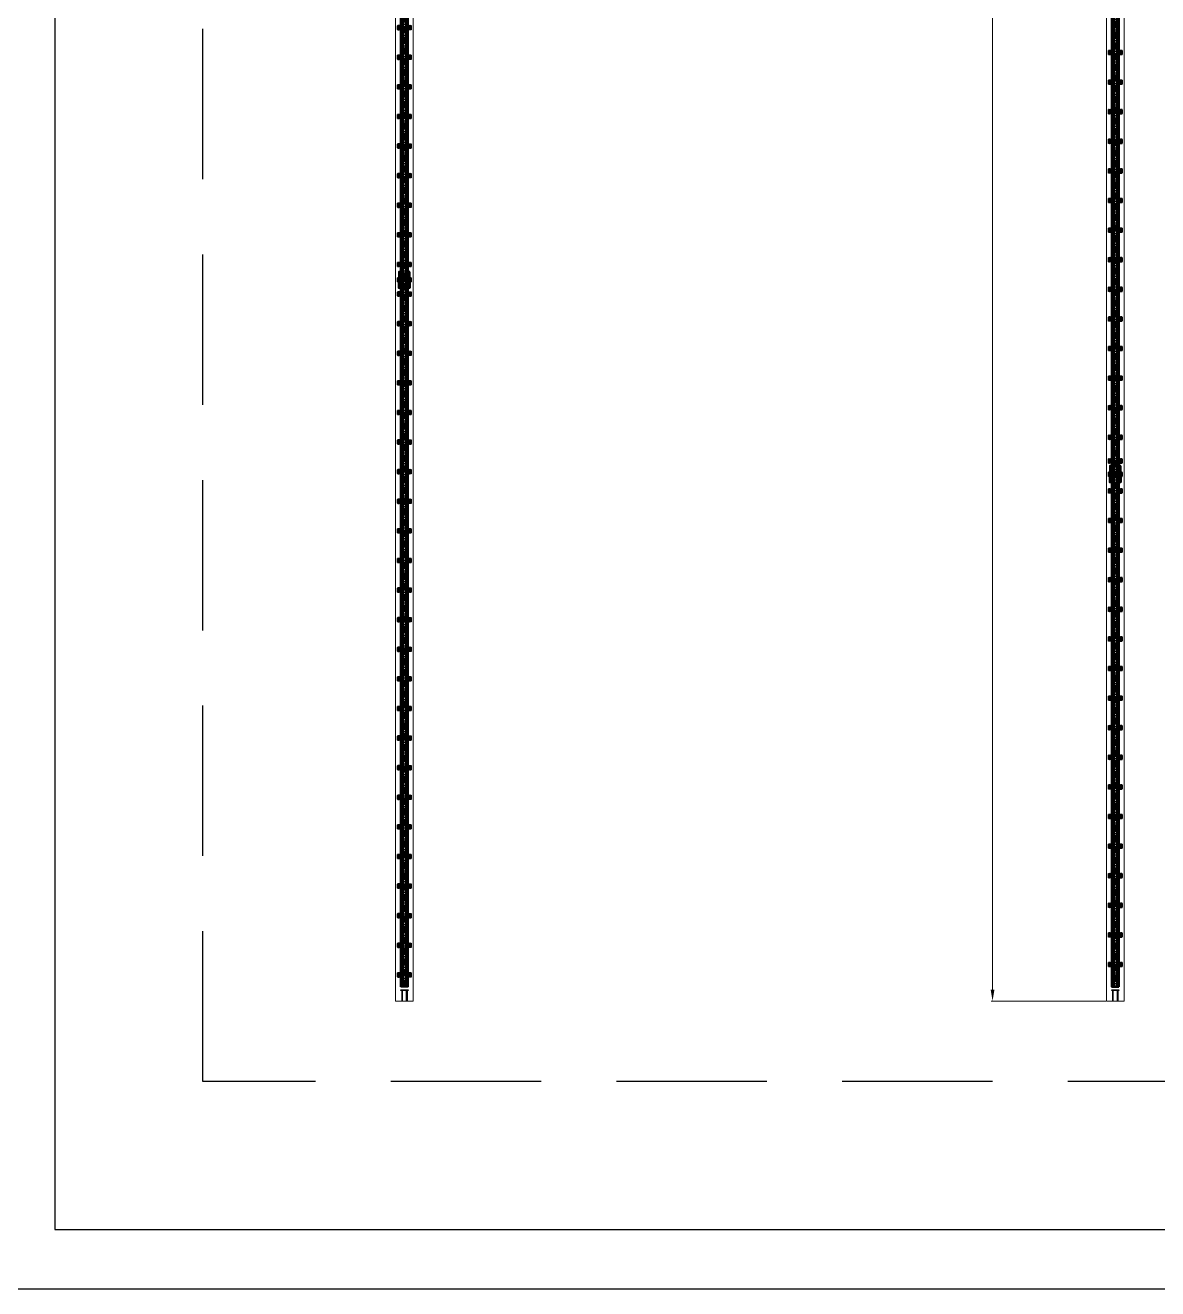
# Model space of a CAD drawing. Header units: centimetres. Extents: x 470464 to 524273, y 49611 to 59074.
# Drawn here: x 502114 to 504026, y 49611 to 51745 of the extents above; entities that cross this region are included whole.
import ezdxf

# ---------------------------------------------------------------- set-up
doc = ezdxf.new("R2010")
doc.units = ezdxf.units.CM
doc.header["$MEASUREMENT"] = 0
for name, pattern in [('1244_Aselsan_MIUM_3000$0$ACAD_ISO10W100', [18, 12, -3, 0, -3]), ('ACAD_ISO08W100', [36, 24, -3, 6, -3]), ('CHAIN', [0.3543, 0.2362, -0.0295, 0.0591, -0.0295]), ('DASHED', [19.05, 12.7, -6.35]), ('XKITLINE00', [0])]:
    doc.linetypes.add(name, pattern=pattern)
for name, color, linetype, lineweight in [('0-KRCN-Z-ANTET', 71, 'Continuous', 30), ('1', 7, 'Continuous', 25), ('AAA_EKSEN', 1, 'ACAD_ISO08W100', 9), ('S-COLS-CONC', 4, 'Continuous', 40)]:
    doc.layers.add(name, color=color, linetype=linetype, lineweight=lineweight)
doc.layers.add('A-ANNO-REVC-01', color=1, linetype='Continuous', lineweight=15, true_color=0xff0000, plot=False)
doc.layers.add('vinç', color=7, linetype='Continuous')
doc.styles.add('BARIŞ BABUR-3', font='arial.ttf')
doc.dimstyles.new('AAA_A4 BVS STANDART', dxfattribs={"dimscale": 12, "dimtxt": 1.8, "dimasz": 1.6, "dimexe": 0.18, "dimexo": 0.0625, "dimgap": 0.09, "dimtad": 1, "dimtoh": 1, "dimdec": 0, "dimzin": 9, "dimdsep": 46, "dimtxsty": 'BARIŞ BABUR-3', "dimcen": 0.09, "dimclrd": 1, "dimclre": 1, "dimclrt": 2, "dimadec": 0, "dimazin": 0, "dimtfac": 1, "dimtdec": 0, "dimtofl": 0, "dimtmove": 0, "dimatfit": 3, "dimfxl": 1, "dimtolj": 1, "dimtzin": 0, "dimlwd": 9, "dimlwe": 9, "dimarcsym": 0})

# ---------------------------------------------------------------- blocks, each defined once
blk = doc.blocks.new('*D46')
at = {"layer": 'A-ANNO-REVC-01', "color": 1, "lineweight": 9, "transparency": 16777216}
for p, q in [((417970.7, 77311), (417777.2, 77311)), ((417779.3, 77291.8), (417779.3, 69280.2)), ((417970.7, 69261), (417777.2, 69261))]:
    blk.add_line(p, q, dxfattribs=at)
at = {"layer": 'A-ANNO-REVC-01', "color": 1, "transparency": 16777216}
for points in [[(417782.5, 77291.8), (417776.1, 77291.8), (417779.3, 77311)], [(417776.1, 69280.2), (417782.5, 69280.2), (417779.3, 69261)]]:
    blk.add_solid(points, dxfattribs=at)
at = {"layer": 'Defpoints', "color": 0, "transparency": 16777216}
for p in [(417971.5, 77311), (417779.3, 69261), (417971.5, 69261)]:
    blk.add_point(p, dxfattribs=at)
at = {"layer": 'A-ANNO-REVC-01', "color": 2, "transparency": 16777216, "insert": (417765.1, 73286), "char_height": 21.6, "attachment_point": 5, "rotation": 90, "style": 'BARIŞ BABUR-3'}
blk.add_mtext('\\A1;YÜRÜME YOLU BOYU : 8050', dxfattribs=at)
blk = doc.blocks.new('sfsdsggssg')
at = {"layer": '1', "color": 2, "linetype": 'Continuous'}
for p, q in [((1141.1, -34640), (1141.1, -34640.1)), ((1141.1, -34640), (1141.1, -34645.1)), ((1141.1, -34640.1), (1141.3, -34640.1)), ((1141.1, -34640.1), (1141.1, -34645.1)), ((1141.1, -34645.1), (1141.3, -34645.1)), ((1141.1, -34645.1), (1141.1, -34645.1)), ((1141.3, -34645.1), (1141.3, -34640.1)), ((1143.2, -34639.6), (1141.4, -34639.8)), ((1141.4, -34639.7), (1143.2, -34639.6)), ((1141.4, -34639.8), (1141.4, -34639.7)), ((1141.4, -34640), (1143.2, -34639.8)), ((1141.4, -34639.8), (1141.4, -34640)), ((1141.4, -34645.4), (1141.4, -34645.2)), ((1143.2, -34645.4), (1141.4, -34645.2)), ((1141.4, -34645.4), (1141.4, -34645.4)), ((1141.4, -34645.4), (1143.2, -34645.6)), ((1143.2, -34645.6), (1141.4, -34645.4)), ((1143.2, -34639.6), (1143.2, -34639.8)), ((1143.2, -34639.6), (1143.2, -34639.8)), ((1143.2, -34645.6), (1143.2, -34645.4)), ((1143.2, -34645.4), (1143.2, -34645.6)), ((1143.6, -34639.6), (1143.5, -34639.8)), ((1143.5, -34639.8), (1143.6, -34639.8)), ((1143.6, -34645.3), (1143.5, -34645.3)), ((1143.5, -34645.3), (1143.6, -34645.5)), ((1143.6, -34639.6), (1143.6, -34639.6)), ((1143.7, -34639.6), (1143.6, -34639.8)), ((1143.6, -34639.6), (1144.1, -34639.6)), ((1143.7, -34639.6), (1143.6, -34639.6)), ((1143.6, -34639.8), (1143.8, -34639.9)), ((1143.6, -34645.3), (1143.7, -34645.5)), ((1143.8, -34645.3), (1143.6, -34645.3)), ((1143.6, -34645.5), (1143.6, -34645.6)), ((1143.6, -34645.5), (1143.7, -34645.5)), ((1144.1, -34645.6), (1143.6, -34645.6)), ((1144.1, -34639.6), (1144.1, -34639.6)), ((1144.1, -34645.5), (1144.1, -34645.6)), ((1144.3, -34645.6), (1144.3, -34645.9)), ((1144.3, -34645.6), (1144.3, -34646)), ((1144.3, -34645.9), (1144.3, -34646)), ((1144.5, -34639.6), (1147.4, -34639.6)), ((1144.5, -34639.6), (1144.5, -34639.6)), ((1144.6, -34642.7), (1144.5, -34642.8)), ((1144.6, -34642.9), (1144.5, -34642.8)), ((1147.4, -34645.6), (1144.5, -34645.6)), ((1144.5, -34645.6), (1144.5, -34645.6)), ((1144.5, -34645.9), (1144.5, -34645.6)), ((1147.4, -34639.6), (1144.6, -34639.6)), ((1144.6, -34639.6), (1144.6, -34639.8)), ((1144.6, -34639.8), (1147.4, -34639.8)), ((1144.6, -34645.4), (1144.6, -34645.6)), ((1147.4, -34645.4), (1144.6, -34645.4)), ((1144.6, -34645.6), (1147.4, -34645.6)), ((1146.5, -34646), (1144.6, -34646)), ((1144.6, -34646.3), (1144.6, -34646.2)), ((1144.6, -34646.2), (1146.7, -34646.2)), ((1144.6, -34646.3), (1148.5, -34646.3)), ((1145.5, -34641.1), (1145.5, -34641.1)), ((1145.5, -34641.1), (1145.5, -34641.1)), ((1145.8, -34639.6), (1146, -34639.3)), ((1146, -34639.4), (1145.9, -34639.6)), ((1146, -34639.3), (1146, -34639.4)), ((1146.1, -34639.6), (1146.2, -34639.5)), ((1146.3, -34639.2), (1146.2, -34639.2)), ((1148.5, -34639.2), (1146.2, -34639.2)), ((1148.4, -34639.2), (1146.3, -34639.2)), ((1146.3, -34639.4), (1148.4, -34639.4)), ((1146.4, -34644), (1146.5, -34644)), ((1146.5, -34644), (1146.5, -34643.9)), ((1146.7, -34645.6), (1146.5, -34645.8)), ((1146.7, -34646.2), (1146.8, -34646.2)), ((1146.8, -34646), (1146.8, -34646.2)), ((1148.4, -34646), (1146.8, -34646)), ((1146.8, -34646.2), (1148.4, -34646.2)), ((1147.4, -34639.6), (1147.4, -34639.6)), ((1147.4, -34639.6), (1147.4, -34639.8)), ((1147.4, -34639.8), (1147.6, -34639.7)), ((1147.4, -34639.8), (1148.2, -34640.6)), ((1148.2, -34644.5), (1147.4, -34645.3)), ((1147.4, -34645.3), (1147.6, -34645.5)), ((1147.4, -34645.4), (1147.4, -34645.6)), ((1147.4, -34645.6), (1147.4, -34645.6)), ((1147.6, -34639.7), (1148.4, -34640.5)), ((1147.6, -34639.7), (1147.6, -34639.7)), ((1148.4, -34640.5), (1147.6, -34639.7)), ((1148.4, -34644.7), (1147.6, -34645.5)), ((1147.6, -34645.5), (1148.4, -34644.7)), ((1147.6, -34645.5), (1147.6, -34645.5)), ((1148.2, -34640.6), (1148.4, -34640.5)), ((1148.2, -34644.5), (1148.4, -34644.7)), ((1148.3, -34640.7), (1148.3, -34644.4)), ((1148.3, -34640.7), (1148.5, -34640.7)), ((1148.3, -34644.4), (1148.5, -34644.4)), ((1148.5, -34639.2), (1148.4, -34639.2)), ((1148.4, -34640.5), (1148.4, -34640.5)), ((1148.4, -34644.7), (1148.4, -34644.7)), ((1148.4, -34646), (1148.4, -34646.2)), ((1148.4, -34646.2), (1148.5, -34646.3)), ((1148.5, -34639.5), (1148.5, -34642.7)), ((1148.5, -34644.4), (1148.5, -34640.7)), ((1148.5, -34640.7), (1148.5, -34640.7)), ((1148.5, -34640.7), (1148.5, -34644.5)), ((1148.5, -34644.5), (1148.5, -34644.4)), ((1148.5, -34644.5), (1148.5, -34645.9)), ((1148.7, -34642.9), (1148.7, -34639.5)), ((1148.7, -34639.5), (1148.8, -34639.5)), ((1148.7, -34643.1), (1148.7, -34642.9)), ((1148.7, -34645.9), (1148.7, -34643.1)), ((1148.8, -34646), (1148.7, -34645.9)), ((1148.8, -34639.5), (1148.8, -34646))]:
    blk.add_line(p, q, dxfattribs=at)
for radius in [1.5, 0.7]:
    blk.add_circle((1146, -34642.5), radius, dxfattribs=at)
at = {"layer": '1', "color": 2, "linetype": 'Continuous', "extrusion": (0, 0, -1)}
blk.add_circle((-1146, -34642.5), 0.8, dxfattribs=at)
for centre, start, end in [((-1145.5, -34643.4), 209.8539, 29.8539), ((-1146.5, -34641.7), 29.8539, 207.4717)]:
    blk.add_arc(centre, 1.14, start, end, dxfattribs=at)
at = {"layer": '1', "color": 2, "linetype": 'Continuous'}
for centre, radius, start, end in [((1145.5, -34643.4), 0.943, 155.4674, 321.1742), ((1145.5, -34643.4), 0.92, 156.9271, 319.7145), ((1146, -34642.5), 1.2, 166, 226), ((1146, -34642.5), 1.2, 106, 166), ((1146, -34642.5), 1.2, 226, 286), ((1146, -34642.5), 1.2, 46, 106), ((1146.5, -34641.7), 0.943, 345.8258, 138.463), ((1146.5, -34641.7), 0.92, 347.6089, 136.677), ((1146, -34642.5), 1.2, 286, 346), ((1146, -34642.5), 1.2, 346, 46)]:
    blk.add_arc(centre, radius, start, end, dxfattribs=at)
at = {"layer": '1', "color": 2, "linetype": 'Continuous', "extrusion": (0, 0, -1)}
for centre, major_axis, ratio, start_param, end_param in [((1141.4, -34640), (-0.222, 0.204), 0.995811, 5.544902, 7.021469), ((1141.4, -34640.1), (0.203, 0.221), 0.997694, 3.974105, 5.450673), ((1141.4, -34645.1), (0.222, 0.204), 0.995811, 2.403309, 3.879876), ((1141.4, -34645.1), (-0.203, 0.221), 0.997694, 3.974105, 5.450673), ((1141.4, -34640.1), (0.0742, -0.068), 0.993033, 2.403309, 3.879876), ((1141.4, -34645.1), (0.0742, 0.068), 0.993033, 2.403309, 3.879876), ((1143.6, -34639.8), (0.001, 0.2), 0.752836, 0.132804, 1.847295), ((1143.6, -34645.3), (-0.001, 0.2), 0.752836, 1.294298, 3.008789), ((1152.5, -34642.6), (-8.4, 0), 0.918737, 5.915201, 6.65117), ((1144, -34639.8), (0.001, 0.2), 0.752479, 0.132721, 1.852962), ((1144, -34645.3), (-0.001, 0.2), 0.752479, 1.288631, 3.008872), ((1144.3, -34639.8), (-0.014, 0.199), 0.74106, 0.130215, 1.915333), ((1144.3, -34645.3), (0.014, 0.199), 0.74106, 1.22626, 3.011378), ((1144.5, -34645.9), (-0.2, 0.001), 0.034627, 4.708031, 6.195866), ((1144.6, -34645.9), (-0.138, 0.267), 0.998031, 3.623062, 5.186262), ((1144.6, -34646), (0.214, 0.214), 0.992433, 2.359993, 3.923193), ((1144.5, -34639.8), (-0.008, 0.2), 0.422896, 0.096328, 1.761115), ((1144.5, -34645.4), (0.008, 0.2), 0.422896, 1.380478, 3.045264), ((1144.6, -34645.9), (0.0592, 0.0819), 0.989251, 2.52068, 4.08388), ((1144.6, -34646), (0, -0.2), 0.004269, 4.747034, 6.195918), ((1146.3, -34639.5), (0.271, 0.128), 0.997202, 4.110755, 5.150568), ((1146.2, -34639.5), (-0.173, 0.101), 0.027764, 4.691233, 6.195885), ((1146.3, -34639.5), (-0.0748, 0.0667), 0.997721, 6.084759, 7.124571), ((1146.3, -34639.4), (0, 0.2), 0.004243, 0.087267, 1.605444), ((1146.5, -34645.8), (-0.174, 0.099), 0.027964, 1.549906, 2.758993), ((1146.9, -34646), (0.426, 0.115), 0.905428, 3.310168, 3.875491), ((1146.7, -34646), (-0.256, 0.042), 0.76271, 4.58737, 6.036255), ((1146.5, -34646.1), (-0.199, -0.016), 0.034866, 1.569261, 2.70958), ((1146.8, -34646), (-0.038, 0.196), 0.907507, 3.350606, 5.211047), ((1146.7, -34646), (-0.012, 0.201), 0.369521, 3.302192, 4.751077), ((1146.9, -34646), (0.253, 0.061), 0.768803, 3.289543, 3.701099), ((1176.9, -34592.8), (85, 148.5), 0.001169, 1.933599, 1.936064), ((1146.8, -34646), (-0.174, 0.099), 0.030283, 4.695034, 5.900559), ((1146.8, -34646), (-0.187, 0.071), 0.032625, 4.699988, 5.905162), ((1176.9, -34592.8), (85, 148.5), 0.002337, 1.9329, 1.936067), ((1147.4, -34639.9), (-0.277, 0.115), 0.998522, 1.179673, 1.96192), ((1147.4, -34639.9), (0.115, 0.278), 0.997326, 5.892062, 6.674309), ((1147.4, -34639.9), (0.0384, 0.0928), 0.995546, 5.892062, 6.674309), ((1147.4, -34645.3), (0.0384, -0.0928), 0.995546, 5.892062, 6.674309), ((1147.4, -34645.3), (0.277, 0.115), 0.998522, 1.179673, 1.96192), ((1147.4, -34645.3), (-0.115, 0.278), 0.997326, 2.750469, 3.532716), ((1148.2, -34640.7), (-0.0928, -0.0384), 0.995546, 2.750469, 3.532716), ((1148.2, -34644.4), (0.0928, -0.0384), 0.995546, 5.892062, 6.674309), ((1148.4, -34639.4), (0, 0.2), 0.004243, 0.087267, 1.605444), ((1148.4, -34639.5), (-0.243, 0.175), 0.996422, 0.949848, 2.513048), ((1148.4, -34639.5), (0.0889, 0.0469), 0.994028, 5.200197, 6.763397), ((1148.2, -34640.7), (-0.115, 0.277), 0.998522, 1.179673, 1.96192), ((1148.2, -34640.7), (0.278, 0.115), 0.997326, 5.892062, 6.674309), ((1148.2, -34644.4), (0.115, 0.277), 0.998522, 1.179673, 1.96192), ((1148.2, -34644.5), (-0.278, 0.115), 0.997326, 2.750469, 3.532716), ((1148.4, -34645.9), (0.139, 0.266), 0.998207, 1.09196, 2.65516), ((1148.4, -34645.9), (-0.0609, 0.0807), 0.988978, 2.219923, 3.783123), ((1148.5, -34639.5), (0.2, 0.001), 0.034652, 0.087319, 1.566648), ((1148.5, -34642.7), (0.008, 0.2), 0.005639, 3.866293, 4.746837), ((1148.5, -34643.2), (0.056, 0.516), 0.770786, 6.203754, 6.230389), ((1148.5, -34642.9), (-0.188, 0.076), 0.878606, 1.230281, 2.70961), ((1148.5, -34642.9), (-0.201, 0.003), 0.124494, 1.540952, 3.020281), ((1148.5, -34643.1), (0.199, -0.02), 0.74823, 4.69971, 6.151435), ((1148.5, -34643.1), (-0.2, -0.001), 0.034899, 3.228912, 4.651252), ((1148.5, -34645.9), (-0.2, -0.001), 0.034899, 3.228912, 4.712496)]:
    blk.add_ellipse(centre, major_axis=major_axis, ratio=ratio, start_param=start_param, end_param=end_param, dxfattribs=at)
at = {"layer": '1', "color": 2, "linetype": 'Continuous'}
for centre, major_axis, ratio, start_param, end_param in [((1152.2, -34642.6), (-9.07, 0), 0.918737, 5.945855, 6.620515), ((1146.2, -34639.5), (-0.15, 0.261), 0.994945, 5.763279, 6.803091), ((1148.5, -34639.5), (0.214, 0.214), 0.992433, 5.501585, 7.064785), ((1148.5, -34646), (-0.214, 0.214), 0.992433, 2.359993, 3.923193)]:
    blk.add_ellipse(centre, major_axis=major_axis, ratio=ratio, start_param=start_param, end_param=end_param, dxfattribs=at)
for points, weights in [([(1141.1, -34640), (1141.1, -34640), (1141.1, -34640)], [0.500000154953, 0.499999845047, 0.500000154953]), ([(1141.1, -34645.1), (1141.1, -34645.1), (1141.1, -34645.1)], [0.500000154938, 0.499999845062, 0.500000154938]), ([(1141.4, -34639.7), (1141.4, -34639.7), (1141.4, -34639.7)], [0.500000154951, 0.499999845049, 0.500000154951]), ([(1141.4, -34645.4), (1141.4, -34645.4), (1141.4, -34645.4)], [0.500000154962, 0.499999845038, 0.500000154962]), ([(1147.4, -34639.6), (1147.4, -34639.6), (1147.4, -34639.6)], [0.500000031564, 0.499999968436, 0.500000031564]), ([(1147.4, -34645.6), (1147.4, -34645.6), (1147.4, -34645.6)], [0.500000031519, 0.499999968481, 0.500000031519]), ([(1147.6, -34639.7), (1147.6, -34639.7), (1147.6, -34639.7)], [0.500000032286, 0.499999967714, 0.500000032286]), ([(1147.6, -34645.5), (1147.6, -34645.5), (1147.6, -34645.5)], [0.500000031966, 0.499999968034, 0.500000031966]), ([(1148.4, -34640.5), (1148.4, -34640.5), (1148.4, -34640.5)], [0.500000032004, 0.499999967996, 0.500000032004]), ([(1148.4, -34644.7), (1148.4, -34644.7), (1148.4, -34644.7)], [0.500000031836, 0.499999968164, 0.500000031836]), ([(1148.5, -34640.7), (1148.5, -34640.7), (1148.5, -34640.7)], [0.500000031722, 0.499999968278, 0.500000031722]), ([(1148.5, -34644.5), (1148.5, -34644.5), (1148.5, -34644.5)], [0.500000031229, 0.499999968771, 0.500000031229])]:
    blk.add_rational_spline(points, weights, degree=2, dxfattribs=at)
for points, knots in [([(1143.2, -34639.6), (1143.2, -34639.6), (1143.3, -34639.6), (1143.4, -34639.6), (1143.5, -34639.6), (1143.5, -34639.6), (1143.6, -34639.6)], [0, 0, 0, 0, 0.225713, 0.483808, 0.741904, 1, 1, 1, 1]), ([(1143.2, -34639.6), (1143.2, -34639.6), (1143.2, -34639.6), (1143.2, -34639.6), (1143.2, -34639.6), (1143.2, -34639.6)], [0, 0, 0, 0, 0.876308, 0.876308, 1, 1, 1, 1]), ([(1143.6, -34639.6), (1143.6, -34639.6), (1143.6, -34639.6), (1143.5, -34639.6), (1143.5, -34639.6), (1143.4, -34639.6), (1143.3, -34639.6), (1143.3, -34639.6), (1143.2, -34639.6), (1143.2, -34639.6)], [0, 0, 0, 0, 0.000017, 0.000017, 0.401467, 0.401467, 0.701656, 0.701656, 1, 1, 1, 1]), ([(1143.2, -34639.8), (1143.2, -34639.8), (1143.3, -34639.8), (1143.3, -34639.8), (1143.4, -34639.8), (1143.5, -34639.8), (1143.5, -34639.8), (1143.5, -34639.8)], [0, 0, 0, 0, 0.304321, 0.304321, 0.608496, 0.608496, 1, 1, 1, 1]), ([(1143.5, -34645.3), (1143.5, -34645.4), (1143.5, -34645.4), (1143.4, -34645.4), (1143.3, -34645.4), (1143.3, -34645.4), (1143.2, -34645.4), (1143.2, -34645.4)], [0, 0, 0, 0, 0.37098, 0.37098, 0.685408, 0.685408, 1, 1, 1, 1]), ([(1143.2, -34645.6), (1143.2, -34645.6), (1143.3, -34645.6), (1143.4, -34645.6), (1143.4, -34645.6), (1143.5, -34645.6), (1143.5, -34645.6), (1143.6, -34645.5)], [0, 0, 0, 0, 0.308433, 0.308433, 0.618953, 0.618953, 1, 1, 1, 1]), ([(1143.6, -34645.6), (1143.5, -34645.6), (1143.5, -34645.6), (1143.4, -34645.6), (1143.3, -34645.6), (1143.2, -34645.6), (1143.2, -34645.6)], [0, 0, 0, 0, 0.258096, 0.516192, 0.774287, 1, 1, 1, 1]), ([(1143.8, -34645.3), (1143.6, -34644.9), (1143.5, -34644.4), (1143.3, -34643.5), (1143.3, -34643), (1143.3, -34641.7), (1143.5, -34640.7), (1143.8, -34639.9)], [0, 0, 0, 0, 0.25, 0.25, 0.5, 0.5, 1, 1, 1, 1]), ([(1143.8, -34639.9), (1143.9, -34639.9), (1144, -34639.9), (1144.1, -34639.9), (1144.1, -34639.9), (1144.2, -34639.9)], [0, 0, 0, 0, 0.657537, 0.657537, 1, 1, 1, 1]), ([(1144.2, -34645.3), (1144.1, -34645.3), (1144, -34645.3), (1143.9, -34645.3), (1143.8, -34645.3), (1143.8, -34645.3)], [0, 0, 0, 0, 0.657537, 0.657537, 1, 1, 1, 1]), ([(1144.5, -34639.9), (1144.3, -34640.3), (1144.2, -34640.8), (1144, -34641.7), (1143.9, -34642.1), (1143.9, -34643.5), (1144.1, -34644.4), (1144.5, -34645.3)], [0, 0, 0, 0, 0.25, 0.25, 0.5, 0.5, 1, 1, 1, 1]), ([(1144.3, -34639.6), (1144.3, -34639.6), (1144.3, -34639.6), (1144.2, -34639.6), (1144.2, -34639.6), (1144.1, -34639.6), (1144.1, -34639.6), (1144.1, -34639.6), (1144.1, -34639.6), (1144.1, -34639.6)], [0, 0, 0, 0, 0.155547, 0.155547, 0.580528, 0.580528, 0.999985, 0.999985, 1, 1, 1, 1]), ([(1144.1, -34639.6), (1144.1, -34639.6), (1144.1, -34639.6), (1144.2, -34639.6), (1144.3, -34639.6), (1144.4, -34639.6), (1144.5, -34639.6)], [0, 0, 0, 0, 0.25, 0.5, 0.749999, 1, 1, 1, 1]), ([(1144.1, -34645.5), (1144.1, -34645.5), (1144.1, -34645.5), (1144.1, -34645.5), (1144.1, -34645.5), (1144.2, -34645.5), (1144.3, -34645.5), (1144.3, -34645.5)], [0, 0, 0, 0, 0.000015, 0.000015, 0.496417, 0.496417, 1, 1, 1, 1]), ([(1144.5, -34645.6), (1144.4, -34645.6), (1144.3, -34645.6), (1144.2, -34645.6), (1144.1, -34645.6), (1144.1, -34645.6), (1144.1, -34645.6)], [0, 0, 0, 0, 0.250001, 0.5, 0.75, 1, 1, 1, 1]), ([(1144.2, -34639.9), (1144.2, -34639.9), (1144.3, -34639.9), (1144.3, -34639.9), (1144.4, -34639.9), (1144.4, -34639.9), (1144.4, -34639.9), (1144.5, -34639.9)], [0, 0, 0, 0, 0.423047, 0.423047, 0.845832, 0.845832, 1, 1, 1, 1]), ([(1144.5, -34645.3), (1144.4, -34645.3), (1144.4, -34645.3), (1144.3, -34645.3), (1144.2, -34645.3), (1144.2, -34645.3)], [0, 0, 0, 0, 0.500153, 0.500153, 1, 1, 1, 1]), ([(1144.5, -34639.6), (1144.5, -34639.6), (1144.5, -34639.6), (1144.4, -34639.6), (1144.4, -34639.6), (1144.3, -34639.6), (1144.3, -34639.6), (1144.3, -34639.6)], [0, 0, 0, 0, 0.000035, 0.000035, 0.836112, 0.836112, 1, 1, 1, 1]), ([(1144.3, -34645.5), (1144.3, -34645.5), (1144.4, -34645.6), (1144.4, -34645.6), (1144.4, -34645.6), (1144.5, -34645.6), (1144.5, -34645.6), (1144.5, -34645.6)], [0, 0, 0, 0, 0.836069, 0.836069, 0.999965, 0.999965, 1, 1, 1, 1]), ([(1144.6, -34639.6), (1144.6, -34639.6), (1144.6, -34639.6), (1144.6, -34639.6), (1144.5, -34639.6), (1144.5, -34639.6), (1144.5, -34639.6)], [0, 0, 0, 0, 0.267342, 0.267342, 0.267342, 1, 1, 1, 1]), ([(1144.5, -34639.9), (1144.5, -34639.9), (1144.5, -34639.9), (1144.5, -34639.8), (1144.5, -34639.8), (1144.5, -34639.8)], [0, 0, 0, 0, 0.864692, 0.864692, 1, 1, 1, 1]), ([(1144.5, -34639.8), (1144.6, -34639.8), (1144.6, -34639.8), (1144.6, -34639.8), (1144.6, -34639.8), (1144.6, -34639.8), (1144.6, -34639.8), (1144.6, -34639.8)], [0, 0, 0, 0, 0.704482, 0.704482, 0.731136, 0.731136, 1, 1, 1, 1]), ([(1144.6, -34645.4), (1144.6, -34645.3), (1144.6, -34645.3), (1144.5, -34645.3), (1144.5, -34645.3), (1144.5, -34645.3)], [0, 0, 0, 0, 0.858601, 0.858601, 1, 1, 1, 1]), ([(1144.5, -34645.3), (1144.5, -34645.3), (1144.5, -34645.3), (1144.5, -34645.3), (1144.5, -34645.3), (1144.5, -34645.3)], [0, 0, 0, 0, 0.863107, 0.863107, 1, 1, 1, 1]), ([(1144.7, -34642.9), (1144.7, -34642.8), (1144.8, -34642.7), (1144.8, -34642.5), (1144.9, -34642.3), (1144.9, -34642.2)], [0, 0, 0, 0, 0.5, 0.5, 1, 1, 1, 1]), ([(1145.1, -34641.6), (1145.2, -34641.5), (1145.3, -34641.5), (1145.5, -34641.4), (1145.6, -34641.4), (1145.7, -34641.4)], [0, 0, 0, 0, 0.5, 0.5, 1, 1, 1, 1]), ([(1145.7, -34643.9), (1145.6, -34643.8), (1145.6, -34643.7), (1145.4, -34643.5), (1145.3, -34643.5), (1145.2, -34643.4)], [0, 0, 0, 0, 0.5, 0.5, 1, 1, 1, 1]), ([(1146.4, -34641.2), (1146.5, -34641.2), (1146.5, -34641.3), (1146.7, -34641.5), (1146.8, -34641.6), (1146.9, -34641.7)], [0, 0, 0, 0, 0.5, 0.5, 1, 1, 1, 1]), ([(1147, -34643.5), (1146.9, -34643.5), (1146.8, -34643.5), (1146.6, -34643.6), (1146.5, -34643.6), (1146.4, -34643.7)], [0, 0, 0, 0, 0.5, 0.5, 1, 1, 1, 1]), ([(1147.4, -34642.1), (1147.4, -34642.2), (1147.3, -34642.3), (1147.3, -34642.6), (1147.2, -34642.7), (1147.2, -34642.8)], [0, 0, 0, 0, 0.5, 0.5, 1, 1, 1, 1])]:
    blk.add_open_spline(points, degree=3, knots=knots, dxfattribs=at)
for points in [[(1143.2, -34639.6), (1143.2, -34639.6), (1143.2, -34639.6), (1143.2, -34639.6)], [(1143.2, -34639.6), (1143.2, -34639.6), (1143.2, -34639.6), (1143.2, -34639.6)], [(1143.2, -34639.6), (1143.2, -34639.6), (1143.2, -34639.6), (1143.2, -34639.6)], [(1143.2, -34639.6), (1143.2, -34639.6), (1143.2, -34639.6), (1143.2, -34639.6)], [(1143.2, -34639.6), (1143.2, -34639.6), (1143.2, -34639.6), (1143.2, -34639.6)], [(1143.2, -34639.8), (1143.2, -34639.8), (1143.2, -34639.8), (1143.2, -34639.8)], [(1143.2, -34645.4), (1143.2, -34645.4), (1143.2, -34645.4), (1143.2, -34645.4)], [(1143.2, -34645.6), (1143.2, -34645.6), (1143.2, -34645.6), (1143.2, -34645.6)], [(1143.2, -34645.6), (1143.2, -34645.6), (1143.2, -34645.6), (1143.2, -34645.6)], [(1143.2, -34645.6), (1143.2, -34645.6), (1143.2, -34645.6), (1143.2, -34645.6)], [(1143.2, -34645.6), (1143.2, -34645.6), (1143.2, -34645.6), (1143.2, -34645.6)], [(1143.2, -34645.6), (1143.2, -34645.6), (1143.2, -34645.6), (1143.2, -34645.6)], [(1143.2, -34645.6), (1143.2, -34645.6), (1143.2, -34645.6), (1143.2, -34645.6)], [(1144.1, -34639.6), (1143.9, -34639.6), (1143.8, -34639.6), (1143.7, -34639.6)], [(1143.7, -34645.5), (1143.8, -34645.5), (1143.9, -34645.5), (1144.1, -34645.5)], [(1144.5, -34645.6), (1144.5, -34645.6), (1144.6, -34645.6), (1144.6, -34645.6)], [(1145.2, -34643.4), (1145, -34643.2), (1144.9, -34643), (1144.7, -34642.9)], [(1144.9, -34642.2), (1144.9, -34642), (1145, -34641.8), (1145.1, -34641.6)], [(1145.7, -34641.4), (1146, -34641.3), (1146.2, -34641.2), (1146.4, -34641.2)], [(1146.4, -34643.7), (1146.1, -34643.7), (1145.9, -34643.8), (1145.7, -34643.9)], [(1146.7, -34645.9), (1146.7, -34645.9), (1146.7, -34645.9), (1146.7, -34646)], [(1146.8, -34646), (1146.8, -34646), (1146.8, -34646), (1146.8, -34646)], [(1146.9, -34641.7), (1147.1, -34641.8), (1147.2, -34642), (1147.4, -34642.1)], [(1147.2, -34642.8), (1147.2, -34643), (1147.1, -34643.3), (1147, -34643.5)]]:
    blk.add_open_spline(points, degree=3, dxfattribs=at)
at = {"layer": 'AAA_EKSEN', "color": 2, "linetype": 'CHAIN', "ltscale": 20}
for p, q in [((1147, -34642.5), (1145, -34642.5)), ((1146, -34641.5), (1146, -34643.5))]:
    blk.add_line(p, q, dxfattribs=at)
blk = doc.blocks.new('SDGDFSDGRATRAGRA')
at = {"color": 2, "linetype": 'XKITLINE00', "lineweight": 0}
for p, q in [((399394.4, 54137.1), (399394.4, 55937.1)), ((399424.4, 54137.1), (399424.4, 55937.1)), ((399424.4, 54137.1), (399394.4, 54137.1))]:
    blk.add_line(p, q, dxfattribs=at)
at = {"layer": 'vinç', "color": 2}
for p, q in [((399403.2, 55937.1), (399394.4, 55937.1)), ((399415.7, 55937.1), (399424.4, 55937.1))]:
    blk.add_line(p, q, dxfattribs=at)
blk = doc.blocks.new('3RFRS334')
at = {"ltscale": 0.4}
h = blk.add_hatch(color=0, dxfattribs=at)
h.dxf.hatch_style = 1
h.paths.add_polyline_path([(303509, 45820), (303515, 45814), (303515, 45820)])
h = blk.add_hatch(color=0, dxfattribs=at)
h.dxf.hatch_style = 1
h.paths.add_polyline_path([(303525, 45814), (303525, 45820), (303531, 45820)])
h = blk.add_hatch(color=0, dxfattribs=at)
h.dxf.hatch_style = 1
h.paths.add_polyline_path([(303589, 45820), (303595, 45814), (303595, 45820)])
h = blk.add_hatch(color=0, dxfattribs=at)
h.dxf.hatch_style = 1
h.paths.add_polyline_path([(303605, 45814), (303605, 45820), (303611, 45820)])
at = {"color": 0, "ltscale": 0.4}
for points in [[(303620, 45830), (303620, 45820), (303500, 45820), (303500, 45830)], [(303525, 45650), (303525, 45820), (303515, 45820), (303515, 45650)], [(303595, 45650), (303595, 45820), (303605, 45820), (303605, 45650)]]:
    blk.add_lwpolyline(points, close=True, dxfattribs=at)
at = {"color": 0, "ltscale": 0.4, "elevation": 0}
for points in [[(303509, 45820), (303515, 45814), (303515, 45820), (303509, 45820)], [(303531, 45820), (303525, 45814), (303525, 45820), (303531, 45820)], [(303589, 45820), (303595, 45814), (303595, 45820), (303589, 45820)], [(303611, 45820), (303605, 45814), (303605, 45820), (303611, 45820)]]:
    blk.add_lwpolyline(points, dxfattribs=at)
blk = doc.blocks.new('ntrbtymtnrmynmnmut')
at = {"layer": 'S-COLS-CONC', "color": 2}
for p, q in [((74279.6, 26325.4), (74267.1, 26312.9)), ((75467.1, 26316.5), (74270.6, 26316.5)), ((75467.1, 26316.9), (74271.1, 26316.9)), ((75467.1, 26321.4), (74275.6, 26321.4)), ((75467.1, 26321.9), (74276, 26321.9)), ((75467.1, 26325.1), (74279.2, 26325.1)), ((75467.1, 26325.4), (74279.6, 26325.4)), ((75467.1, 26312.9), (75467.1, 26325.4)), ((75467.1, 26312.9), (74267.1, 26312.9)), ((75467.1, 26313.3), (74267.5, 26313.3))]:
    blk.add_line(p, q, dxfattribs=at)
blk = doc.blocks.new('dfghdsfdhfd')
at = {"layer": 'S-COLS-CONC', "color": 2}
for p, q in [((1058.5, -34669.1), (1046, -34681.6)), ((1049.5, -34678), (1049.5, -35865.5)), ((1050, -34677.6), (1050, -35865.1)), ((1054.5, -34673.1), (1054.5, -35860.6)), ((1054.9, -34672.6), (1054.9, -35860.1)), ((1058.1, -34669.5), (1058.1, -35857)), ((1058.5, -34669.1), (1058.5, -35856.6)), ((1046, -34681.6), (1046, -35869.1)), ((1046.3, -34681.2), (1046.3, -35868.7)), ((1058.5, -35856.6), (1046, -35869.1))]:
    blk.add_line(p, q, dxfattribs=at)
blk = doc.blocks.new('tyntrnymuymtnbr')
at = {"layer": 'S-COLS-CONC', "color": 2}
for p, q in [((72219.1, 26325.4), (72219.1, 26312.9)), ((73091.1, 26325.4), (72219.1, 26325.4)), ((73090.7, 26325.1), (72219.1, 26325.1)), ((73087.5, 26321.9), (72219.1, 26321.9)), ((73087.1, 26321.4), (72219.1, 26321.4)), ((73082.6, 26316.9), (72219.1, 26316.9)), ((73082.1, 26316.5), (72219.1, 26316.5)), ((73091.1, 26325.4), (73078.6, 26312.9)), ((73079, 26313.3), (72219.1, 26313.3)), ((73078.6, 26312.9), (72219.1, 26312.9))]:
    blk.add_line(p, q, dxfattribs=at)
blk = doc.blocks.new('rtrtjhrkıtyurjtyrkurjt')
at = {"color": 2, "linetype": '1244_Aselsan_MIUM_3000$0$ACAD_ISO10W100'}
for p, q in [((416786.5, 69285), (416786.5, 72889.5)), ((417986.5, 72889.5), (417986.5, 69285))]:
    blk.add_line(p, q, dxfattribs=at)
at = {"layer": 'S-COLS-CONC', "color": 2}
for points in [[(416780.2, 70493), (416777.2, 70493), (416777.2, 70483), (416780.2, 70483)], [(416795.7, 70493), (416792.7, 70493), (416792.7, 70483), (416795.7, 70483)], [(416780.2, 70465), (416777.2, 70465), (416777.2, 70475), (416780.2, 70475)], [(416795.7, 70465), (416792.7, 70465), (416792.7, 70475), (416795.7, 70475)], [(417980.2, 70165), (417977.2, 70165), (417977.2, 70155), (417980.2, 70155)], [(417995.7, 70165), (417992.7, 70165), (417992.7, 70155), (417995.7, 70155)], [(417980.2, 70137), (417977.2, 70137), (417977.2, 70147), (417980.2, 70147)], [(417995.7, 70137), (417992.7, 70137), (417992.7, 70147), (417995.7, 70147)]]:
    blk.add_lwpolyline(points, close=True, dxfattribs=at)
at = {"color": 2, "xscale": 0.1, "yscale": 0.1, "zscale": 0.1, "rotation": 359.9999999999999}
for p in [(386430.5, 64697), (387630.5, 64697)]:
    blk.add_blockref('3RFRS334', p, dxfattribs=at)
at = {"layer": 'S-COLS-CONC', "color": 2}
for name, p, rotation in [('dfghdsfdhfd', (417838.7, 35803.9), 180), ('sfsdsggssg', (417923.8, 36262.5), 180), ('sfsdsggssg', (417923.8, 36212.5), 180), ('sfsdsggssg', (417923.8, 36162.5), 180), ('sfsdsggssg', (417923.8, 36112.5), 180), ('sfsdsggssg', (417923.8, 36062.5), 180), ('sfsdsggssg', (417923.8, 36012.5), 180), ('sfsdsggssg', (417923.8, 35962.5), 180), ('sfsdsggssg', (417923.8, 35912.5), 180), ('sfsdsggssg', (417923.8, 35862.5), 180), ('sfsdsggssg', (417923.8, 35836.5), 180), ('sfsdsggssg', (417923.8, 35812.5), 180), ('sfsdsggssg', (417923.8, 35762.5), 180), ('sfsdsggssg', (417923.8, 35712.5), 180), ('sfsdsggssg', (417923.8, 35662.5), 180), ('sfsdsggssg', (417923.8, 35612.5), 180), ('sfsdsggssg', (417923.8, 35562.5), 180), ('sfsdsggssg', (417923.8, 35512.5), 180), ('tyntrnymuymtnbr', (444305.6, -2934.1), 90), ('sfsdsggssg', (417923.8, 35462.5), 180), ('sfsdsggssg', (417923.8, 35412.5), 180), ('sfsdsggssg', (417923.8, 35362.5), 180), ('sfsdsggssg', (417923.8, 35312.5), 180), ('sfsdsggssg', (417923.8, 35262.5), 180), ('sfsdsggssg', (417923.8, 35212.5), 180), ('sfsdsggssg', (417923.8, 35162.5), 180), ('sfsdsggssg', (417923.8, 35112.5), 180), ('sfsdsggssg', (417923.8, 35062.5), 180), ('sfsdsggssg', (417923.8, 35012.5), 180), ('sfsdsggssg', (417923.8, 34962.5), 180), ('sfsdsggssg', (417923.8, 34912.5), 180), ('sfsdsggssg', (417923.8, 34862.5), 180), ('sfsdsggssg', (417923.8, 34812.5), 180), ('sfsdsggssg', (417923.8, 34762.5), 180), ('sfsdsggssg', (417923.8, 34712.5), 180), ('sfsdsggssg', (417923.8, 34662.5), 180)]:
    blk.add_blockref(name, p, dxfattribs=dict(at, rotation=rotation))
at = {"layer": 'S-COLS-CONC', "color": 2, "xscale": -1}
for name, p in [('dfghdsfdhfd', (419038.7, 106014.6)), ('sfsdsggssg', (419123.8, 105506)), ('sfsdsggssg', (419123.8, 105456)), ('sfsdsggssg', (419123.8, 105406)), ('sfsdsggssg', (419123.8, 105356)), ('sfsdsggssg', (419123.8, 105306)), ('sfsdsggssg', (419123.8, 105256)), ('sfsdsggssg', (419123.8, 105206)), ('sfsdsggssg', (419123.8, 105156)), ('sfsdsggssg', (419123.8, 105106)), ('sfsdsggssg', (419123.8, 105056)), ('sfsdsggssg', (419123.8, 105006)), ('sfsdsggssg', (419123.8, 104956)), ('sfsdsggssg', (419123.8, 104906)), ('sfsdsggssg', (419123.8, 104856)), ('sfsdsggssg', (419123.8, 104816)), ('sfsdsggssg', (419123.8, 104793.5)), ('sfsdsggssg', (419123.8, 104765.5)), ('sfsdsggssg', (419123.8, 104715.5)), ('sfsdsggssg', (419123.8, 104665.5)), ('sfsdsggssg', (419123.8, 104615.5)), ('sfsdsggssg', (419123.8, 104565.5)), ('sfsdsggssg', (419123.8, 104515.5)), ('sfsdsggssg', (419123.8, 104465.5)), ('sfsdsggssg', (419123.8, 104415.5)), ('sfsdsggssg', (419123.8, 104365.5)), ('sfsdsggssg', (419123.8, 104315.5)), ('sfsdsggssg', (419123.8, 104265.5)), ('sfsdsggssg', (419123.8, 104215.5)), ('sfsdsggssg', (419123.8, 104165.5)), ('sfsdsggssg', (419123.8, 104115.5)), ('sfsdsggssg', (419123.8, 104065.5)), ('sfsdsggssg', (419123.8, 104015.5)), ('sfsdsggssg', (419123.8, 103965.5))]:
    blk.add_blockref(name, p, dxfattribs=at)
for name, p, rotation in [('sfsdsggssg', (415649.2, 36262.5), 179.9999999999999), ('sfsdsggssg', (415649.2, 36212.5), 179.9999999999999), ('sfsdsggssg', (415649.2, 36162.5), 179.9999999999999), ('sfsdsggssg', (415649.2, 36112.5), 179.9999999999999), ('sfsdsggssg', (415649.2, 36062.5), 179.9999999999999), ('sfsdsggssg', (415649.2, 36012.5), 179.9999999999999), ('sfsdsggssg', (415649.2, 35962.5), 179.9999999999999), ('sfsdsggssg', (415649.2, 35912.5), 179.9999999999999), ('sfsdsggssg', (415649.2, 35862.5), 179.9999999999999), ('ntrbtymtnrmynmnmut', (443105.6, 144752.1), 90.00000000000001), ('sfsdsggssg', (415649.2, 35836.5), 179.9999999999999), ('sfsdsggssg', (415649.2, 35812.5), 179.9999999999999), ('sfsdsggssg', (415649.2, 35762.5), 179.9999999999999), ('sfsdsggssg', (415649.2, 35712.5), 179.9999999999999), ('sfsdsggssg', (415649.2, 35662.5), 179.9999999999999), ('sfsdsggssg', (415649.2, 35612.5), 179.9999999999999), ('sfsdsggssg', (415649.2, 35562.5), 179.9999999999999), ('sfsdsggssg', (415649.2, 35512.5), 179.9999999999999), ('sfsdsggssg', (415649.2, 35462.5), 179.9999999999999), ('sfsdsggssg', (415649.2, 35412.5), 179.9999999999999), ('sfsdsggssg', (415649.2, 35362.5), 179.9999999999999), ('sfsdsggssg', (415649.2, 35312.5), 179.9999999999999), ('sfsdsggssg', (415649.2, 35262.5), 179.9999999999999), ('sfsdsggssg', (415649.2, 35212.5), 179.9999999999999), ('sfsdsggssg', (415649.2, 35162.5), 179.9999999999999), ('sfsdsggssg', (415649.2, 35112.5), 179.9999999999999), ('sfsdsggssg', (415649.2, 35062.5), 179.9999999999999), ('sfsdsggssg', (415649.2, 35012.5), 179.9999999999999), ('sfsdsggssg', (415649.2, 34962.5), 179.9999999999999), ('sfsdsggssg', (415649.2, 34912.5), 179.9999999999999), ('sfsdsggssg', (415649.2, 34862.5), 179.9999999999999), ('sfsdsggssg', (415649.2, 34812.5), 179.9999999999999), ('sfsdsggssg', (415649.2, 34762.5), 179.9999999999999), ('sfsdsggssg', (415649.2, 34712.5), 179.9999999999999), ('sfsdsggssg', (415649.2, 34662.5), 179.9999999999999)]:
    blk.add_blockref(name, p, dxfattribs=dict(at, rotation=rotation))
at = {"layer": 'S-COLS-CONC', "color": 2}
for p in [(416849.2, 105506), (416849.2, 105456), (416849.2, 105406), (416849.2, 105356), (416849.2, 105306), (416849.2, 105256), (416849.2, 105206), (416849.2, 105156), (416849.2, 105106), (416849.2, 105056), (416849.2, 105006), (416849.2, 104956), (416849.2, 104906), (416849.2, 104856), (416849.2, 104816), (416849.2, 104793.5), (416849.2, 104765.5), (416849.2, 104715.5), (416849.2, 104665.5), (416849.2, 104615.5), (416849.2, 104565.5), (416849.2, 104515.5), (416849.2, 104465.5), (416849.2, 104415.5), (416849.2, 104365.5), (416849.2, 104315.5), (416849.2, 104265.5), (416849.2, 104215.5), (416849.2, 104165.5), (416849.2, 104115.5), (416849.2, 104065.5), (416849.2, 104015.5), (416849.2, 103965.5)]:
    blk.add_blockref('sfsdsggssg', p, dxfattribs=at)
at = {"layer": 'vinç', "color": 2}
for p in [(17377, 15123.9), (18577, 15123.9)]:
    blk.add_blockref('SDGDFSDGRATRAGRA', p, dxfattribs=at)
at = {"layer": 'A-ANNO-REVC-01', "color": 6}
dim = blk.add_linear_dim(base=(417779.3, 69261), p1=(417971.5, 77311), p2=(417971.5, 69261), angle=90, text='YÜRÜME YOLU BOYU : <>', dimstyle='AAA_A4 BVS STANDART', override={"dimtxsty": 'BARIŞ BABUR-3'}, dxfattribs=at)
dim.commit()
dim.dimension.update_dxf_attribs({"geometry": '*D46', "text_midpoint": (417779.3, 73286), "dimtype": 160})

msp = doc.modelspace()

# ---------------------------------------------------------------- linework, layer by layer
at = {"layer": '0-KRCN-Z-ANTET'}
for points in [[(470464.07, 49611.26), (524273.1, 49611.26), (524273.1, 58611.26), (470464.07, 58611.26)], [(502164.07, 49711.26), (522083.1, 49711.26), (522083.1, 58511.26), (502164.07, 58511.26)]]:
    msp.add_lwpolyline(points, close=True, dxfattribs=at)

# ---------------------------------------------------------------- next in the draw order: block references
at = {"layer": 'vinç', "color": 2}
msp.add_blockref('rtrtjhrkıtyurjtyrkurjt', (85967.64, -19163.9), dxfattribs=at)

# ---------------------------------------------------------------- next in the draw order: linework, layer by layer
at = {"linetype": 'DASHED', "ltscale": 20}
msp.add_lwpolyline([(502414.07, 49961.26), (502414.07, 58261.26), (506414.07, 58261.26), (506414.07, 49961.26)], close=True, dxfattribs=at)

doc.saveas('drawing.dxf')
